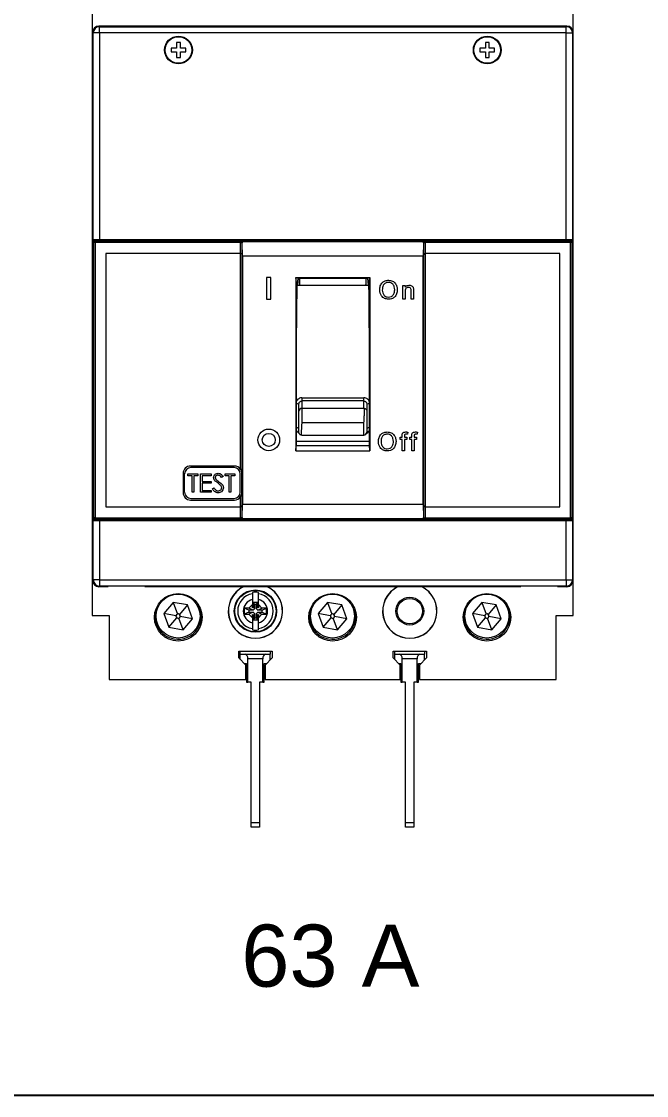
# Model space of a CAD drawing. Header units: millimetres. Extents: x 1004 to 59588, y 686 to 38112.
# Drawn here: x 44176.7 to 44277.9, y 37083.1 to 37257 of the extents above; entities that cross this region are included whole.
import ezdxf

# ---------------------------------------------------------------- set-up
doc = ezdxf.new("R2010")
doc.units = ezdxf.units.MM
doc.layers.add('Canaleta', color=3, linetype='Continuous')
doc.styles.get("Standard").update_dxf_attribs({"font": 'arial.ttf'})

msp = doc.modelspace()

# ---------------------------------------------------------------- linework, layer by layer
at = {"color": 7, "linetype": 'Continuous', "lineweight": 15}
for p, q in [((44188.14, 37262.24), (44188.14, 37215.45)), ((44266.03, 37215.45), (44266.03, 37262.24)), ((44189.21, 37256.26), (44189.31, 37256.16)), ((44265.03, 37256.26), (44189.21, 37256.26)), ((44189.31, 37255.16), (44189.31, 37256.16)), ((44189.31, 37256.16), (44264.93, 37256.16)), ((44264.93, 37256.16), (44265.03, 37256.26)), ((44264.93, 37255.16), (44264.93, 37256.16)), ((44188.21, 37166.51), (44188.21, 37255.26)), ((44188.31, 37255.16), (44188.21, 37255.26)), ((44188.31, 37221.75), (44188.31, 37255.16)), ((44189.31, 37255.16), (44188.31, 37255.16)), ((44189.31, 37255.16), (44189.31, 37221.72)), ((44264.93, 37255.16), (44189.31, 37255.16)), ((44264.93, 37221.72), (44264.93, 37255.16)), ((44264.93, 37255.16), (44265.93, 37255.16)), ((44266.03, 37255.26), (44265.93, 37255.16)), ((44265.93, 37255.16), (44265.93, 37221.75)), ((44266.03, 37166.51), (44266.03, 37255.26)), ((44201.82, 37252.69), (44200.92, 37252.69)), ((44200.92, 37252.69), (44200.92, 37252.09)), ((44202.42, 37253.59), (44201.82, 37253.59)), ((44201.82, 37253.59), (44201.82, 37252.69)), ((44202.42, 37252.69), (44202.42, 37253.59)), ((44203.32, 37252.69), (44202.42, 37252.69)), ((44203.32, 37252.09), (44203.32, 37252.69)), ((44251.82, 37252.69), (44250.92, 37252.69)), ((44250.92, 37252.69), (44250.92, 37252.09)), ((44252.42, 37253.59), (44251.82, 37253.59)), ((44251.82, 37253.59), (44251.82, 37252.69)), ((44252.42, 37252.69), (44252.42, 37253.59)), ((44253.32, 37252.69), (44252.42, 37252.69)), ((44253.32, 37252.09), (44253.32, 37252.69)), ((44200.92, 37252.09), (44201.82, 37252.09)), ((44201.82, 37252.09), (44201.82, 37251.19)), ((44201.82, 37251.19), (44202.42, 37251.19)), ((44202.42, 37251.19), (44202.42, 37252.09)), ((44202.42, 37252.09), (44203.32, 37252.09)), ((44250.92, 37252.09), (44251.82, 37252.09)), ((44251.82, 37252.09), (44251.82, 37251.19)), ((44251.82, 37251.19), (44252.42, 37251.19)), ((44252.42, 37251.19), (44252.42, 37252.09)), ((44252.42, 37252.09), (44253.32, 37252.09)), ((44188.42, 37221.23), (44188.33, 37221.32)), ((44188.42, 37176.64), (44188.42, 37221.23)), ((44188.62, 37221.23), (44188.42, 37221.23)), ((44188.53, 37221.52), (44188.62, 37221.43)), ((44188.62, 37221.43), (44212.57, 37221.43)), ((44188.62, 37221.23), (44188.62, 37221.43)), ((44188.62, 37221.23), (44188.62, 37176.64)), ((44212.18, 37221.23), (44188.62, 37221.23)), ((44189.31, 37221.72), (44189.31, 37221.52)), ((44189.31, 37221.72), (44264.93, 37221.72)), ((44264.93, 37221.52), (44189.31, 37221.52)), ((44212.18, 37221.23), (44212.38, 37221.23)), ((44212.18, 37221.22), (44212.38, 37221.22)), ((44212.18, 37219.44), (44212.18, 37221.22)), ((44212.38, 37221.22), (44212.38, 37219.45)), ((44212.44, 37221.17), (44212.38, 37221.22)), ((44212.47, 37219.04), (44212.44, 37221.17)), ((44212.57, 37221.43), (44212.63, 37221.37)), ((44212.63, 37221.37), (44241.6, 37221.37)), ((44241.6, 37221.37), (44241.67, 37221.43)), ((44241.67, 37221.43), (44265.62, 37221.43)), ((44241.8, 37221.17), (44241.77, 37219.04)), ((44241.86, 37221.22), (44241.8, 37221.17)), ((44241.86, 37221.23), (44242.06, 37221.23)), ((44241.86, 37219.25), (44241.86, 37221.22)), ((44241.86, 37221.22), (44242.06, 37221.22)), ((44265.62, 37221.23), (44242.06, 37221.23)), ((44242.06, 37221.22), (44242.06, 37219.44)), ((44264.93, 37221.72), (44264.93, 37221.52)), ((44265.62, 37221.43), (44265.71, 37221.52)), ((44265.62, 37221.43), (44265.62, 37221.23)), ((44265.62, 37176.64), (44265.62, 37221.23)), ((44265.82, 37221.23), (44265.62, 37221.23)), ((44265.91, 37221.32), (44265.82, 37221.23)), ((44265.82, 37221.23), (44265.82, 37176.64)), ((44190.37, 37219.44), (44190.36, 37219.44)), ((44212.18, 37219.44), (44190.36, 37219.44)), ((44190.36, 37219.44), (44190.36, 37178.43)), ((44212.17, 37219.44), (44190.37, 37219.44)), ((44190.37, 37219.44), (44190.37, 37178.44)), ((44212.17, 37184.49), (44212.17, 37219.44)), ((44212.37, 37219.44), (44212.38, 37219.45)), ((44212.37, 37219.44), (44212.37, 37184.49)), ((44241.86, 37219.24), (44241.86, 37219.25)), ((44241.86, 37178.63), (44241.86, 37219.24)), ((44242.06, 37219.44), (44242.07, 37219.44)), ((44263.88, 37219.44), (44242.06, 37219.44)), ((44242.06, 37219.44), (44242.06, 37178.44)), ((44263.87, 37219.44), (44242.07, 37219.44)), ((44263.87, 37219.44), (44263.88, 37219.44)), ((44263.87, 37178.44), (44263.87, 37219.44)), ((44263.88, 37178.43), (44263.88, 37219.44)), ((44241.77, 37219.04), (44212.47, 37219.04)), ((44212.47, 37219.04), (44212.47, 37178.84)), ((44241.77, 37178.84), (44241.77, 37219.04)), ((44188.15, 37215.45), (44188.14, 37215.45)), ((44188.21, 37215.45), (44188.14, 37215.45)), ((44188.21, 37215.45), (44188.15, 37215.45)), ((44188.15, 37215.45), (44188.15, 37214.2)), ((44188.15, 37214.2), (44188.21, 37214.23)), ((44216.39, 37215.58), (44216.39, 37212.08)), ((44217.09, 37215.58), (44216.39, 37215.58)), ((44217.09, 37212.08), (44217.09, 37215.58)), ((44221.12, 37215.58), (44233.12, 37215.58)), ((44221.12, 37215.58), (44221.12, 37187.52)), ((44221.29, 37214.34), (44221.12, 37215.58)), ((44232.95, 37214.25), (44221.28, 37214.25)), ((44221.34, 37214.34), (44221.29, 37214.34)), ((44221.44, 37215.44), (44221.34, 37214.34)), ((44221.44, 37215.44), (44232.79, 37215.44)), ((44221.73, 37215.44), (44221.71, 37214.43)), ((44232.44, 37215.44), (44232.46, 37214.43)), ((44232.89, 37214.34), (44232.79, 37215.44)), ((44232.89, 37214.34), (44232.95, 37214.34)), ((44232.95, 37214.34), (44233.12, 37215.58)), ((44233.12, 37215.58), (44233.12, 37187.52)), ((44238.43, 37212.08), (44238.43, 37214.27)), ((44238.43, 37214.27), (44238.82, 37214.27)), ((44238.82, 37214.27), (44238.82, 37213.97)), ((44238.82, 37213.25), (44238.82, 37212.08)), ((44239.82, 37212.08), (44239.82, 37213.39)), ((44240.2, 37213.42), (44240.2, 37212.08)), ((44216.39, 37212.08), (44217.09, 37212.08)), ((44238.82, 37212.08), (44238.43, 37212.08)), ((44240.2, 37212.08), (44239.82, 37212.08)), ((44188.21, 37204.37), (44188.15, 37204.4)), ((44188.15, 37204.4), (44188.15, 37203.15)), ((44188.15, 37203.15), (44188.14, 37203.14)), ((44188.14, 37203.14), (44188.14, 37160.86)), ((44188.14, 37203.14), (44188.21, 37203.14)), ((44188.15, 37203.15), (44188.21, 37203.15)), ((44221.62, 37193.91), (44221.62, 37195.07)), ((44222.12, 37196.1), (44232.12, 37196.1)), ((44222.12, 37196.1), (44222.12, 37195.57)), ((44232.12, 37195.57), (44222.12, 37195.57)), ((44222.12, 37195.57), (44222.12, 37194.41)), ((44232.12, 37195.57), (44232.12, 37196.1)), ((44232.12, 37194.41), (44232.12, 37195.57)), ((44232.62, 37195.07), (44232.62, 37193.89)), ((44221.62, 37190.53), (44221.62, 37193.91)), ((44222.12, 37194.41), (44222.12, 37192.07)), ((44222.12, 37194.41), (44232.12, 37194.41)), ((44232.62, 37193.89), (44232.62, 37190.53)), ((44222.12, 37192.07), (44232.12, 37192.07)), ((44222.08, 37190.04), (44221.98, 37190.04)), ((44222.08, 37190.03), (44232.12, 37190.03)), ((44238.01, 37189.71), (44238.32, 37189.71)), ((44238.01, 37189.36), (44238.01, 37189.71)), ((44238.32, 37189.71), (44238.32, 37189.93)), ((44238.7, 37189.9), (44238.7, 37189.71)), ((44238.7, 37189.71), (44239.09, 37189.71)), ((44239.09, 37189.71), (44239.09, 37189.36)), ((44239.27, 37190.52), (44239.22, 37190.19)), ((44239.58, 37189.36), (44239.58, 37189.71)), ((44239.58, 37189.71), (44239.89, 37189.71)), ((44239.89, 37189.71), (44239.89, 37189.93)), ((44240.27, 37189.9), (44240.27, 37189.71)), ((44240.27, 37189.71), (44240.65, 37189.71)), ((44240.65, 37189.71), (44240.65, 37189.36)), ((44240.84, 37190.52), (44240.79, 37190.19)), ((44266.03, 37160.86), (44266.03, 37191.14)), ((44221.12, 37187.52), (44221.2, 37188.34)), ((44221.19, 37189.05), (44233.04, 37189.05)), ((44221.2, 37188.34), (44233.04, 37188.34)), ((44233.12, 37187.52), (44233.04, 37188.34)), ((44238.32, 37189.36), (44238.01, 37189.36)), ((44238.32, 37187.52), (44238.32, 37189.36)), ((44239.09, 37189.36), (44238.7, 37189.36)), ((44238.7, 37189.36), (44238.7, 37187.52)), ((44239.89, 37189.36), (44239.58, 37189.36)), ((44239.89, 37187.52), (44239.89, 37189.36)), ((44240.27, 37189.36), (44240.27, 37187.52)), ((44240.65, 37189.36), (44240.27, 37189.36)), ((44221.12, 37187.52), (44233.12, 37187.52)), ((44238.7, 37187.52), (44238.32, 37187.52)), ((44240.27, 37187.52), (44239.89, 37187.52)), ((44211.17, 37185.04), (44204.07, 37185.04)), ((44211.12, 37184.79), (44204.12, 37184.79)), ((44212.37, 37184.49), (44212.17, 37184.49)), ((44212.37, 37184.49), (44212.37, 37178.63)), ((44202.87, 37183.84), (44202.87, 37180.74)), ((44203.12, 37180.79), (44203.12, 37183.79)), ((44203.66, 37183.79), (44205.23, 37183.79)), ((44203.66, 37183.48), (44203.66, 37183.79)), ((44204.31, 37183.48), (44203.66, 37183.48)), ((44204.31, 37180.79), (44204.31, 37183.48)), ((44204.58, 37183.48), (44204.58, 37180.79)), ((44205.23, 37183.48), (44204.58, 37183.48)), ((44205.23, 37183.79), (44205.23, 37183.48)), ((44205.7, 37183.79), (44207.39, 37183.79)), ((44205.7, 37180.79), (44205.7, 37183.79)), ((44205.96, 37183.48), (44205.96, 37182.56)), ((44207.39, 37183.48), (44205.96, 37183.48)), ((44207.39, 37183.79), (44207.39, 37183.48)), ((44209.35, 37183.36), (44209.11, 37183.17)), ((44209.66, 37183.79), (44211.23, 37183.79)), ((44209.66, 37183.48), (44209.66, 37183.79)), ((44210.31, 37183.48), (44209.66, 37183.48)), ((44210.31, 37180.79), (44210.31, 37183.48)), ((44210.58, 37183.48), (44210.58, 37180.79)), ((44211.23, 37183.48), (44210.58, 37183.48)), ((44211.23, 37183.79), (44211.23, 37183.48)), ((44212.12, 37180.79), (44212.12, 37183.79)), ((44212.37, 37180.74), (44212.37, 37183.84)), ((44205.96, 37182.56), (44207.39, 37182.56)), ((44205.96, 37182.25), (44205.96, 37181.09)), ((44207.39, 37182.25), (44205.96, 37182.25)), ((44205.96, 37181.09), (44207.39, 37181.09)), ((44207.39, 37182.56), (44207.39, 37182.25)), ((44207.39, 37181.09), (44207.39, 37180.79)), ((44207.62, 37181.37), (44207.87, 37181.52)), ((44204.07, 37179.54), (44211.17, 37179.54)), ((44204.12, 37179.79), (44211.12, 37179.79)), ((44204.58, 37180.79), (44204.31, 37180.79)), ((44207.39, 37180.79), (44205.7, 37180.79)), ((44210.58, 37180.79), (44210.31, 37180.79)), ((44212.17, 37178.44), (44212.17, 37180.08)), ((44190.37, 37178.44), (44190.36, 37178.43)), ((44190.36, 37178.43), (44212.18, 37178.43)), ((44190.37, 37178.44), (44212.17, 37178.44)), ((44212.18, 37178.43), (44212.17, 37178.44)), ((44212.18, 37176.65), (44212.18, 37178.43)), ((44212.37, 37178.63), (44212.38, 37178.62)), ((44212.38, 37178.62), (44212.38, 37176.65)), ((44212.44, 37176.7), (44212.47, 37178.84)), ((44212.47, 37178.84), (44241.77, 37178.84)), ((44241.77, 37178.84), (44241.8, 37176.7)), ((44241.86, 37178.62), (44241.86, 37178.63)), ((44241.86, 37176.65), (44241.86, 37178.62)), ((44242.07, 37178.44), (44242.06, 37178.43)), ((44242.06, 37178.43), (44242.06, 37176.65)), ((44242.06, 37178.43), (44263.88, 37178.43)), ((44242.07, 37178.44), (44263.87, 37178.44)), ((44263.87, 37178.44), (44263.88, 37178.43)), ((44188.31, 37166.61), (44188.31, 37176.13)), ((44188.33, 37176.55), (44188.42, 37176.64)), ((44188.62, 37176.64), (44188.42, 37176.64)), ((44188.62, 37176.44), (44188.53, 37176.35)), ((44188.62, 37176.64), (44212.18, 37176.64)), ((44188.62, 37176.44), (44188.62, 37176.64)), ((44212.57, 37176.44), (44188.62, 37176.44)), ((44189.31, 37176.36), (44264.93, 37176.36)), ((44189.31, 37176.36), (44189.31, 37176.16)), ((44264.93, 37176.16), (44189.31, 37176.16)), ((44189.31, 37176.16), (44189.31, 37166.61)), ((44212.38, 37176.65), (44212.18, 37176.65)), ((44212.38, 37176.64), (44212.18, 37176.64)), ((44212.38, 37176.65), (44212.44, 37176.7)), ((44212.63, 37176.5), (44212.57, 37176.44)), ((44241.6, 37176.5), (44212.63, 37176.5)), ((44241.67, 37176.44), (44241.6, 37176.5)), ((44265.62, 37176.44), (44241.67, 37176.44)), ((44241.8, 37176.7), (44241.86, 37176.65)), ((44241.86, 37176.65), (44242.06, 37176.65)), ((44241.86, 37176.64), (44242.06, 37176.64)), ((44242.06, 37176.64), (44265.62, 37176.64)), ((44264.93, 37176.36), (44264.93, 37176.16)), ((44264.93, 37166.61), (44264.93, 37176.16)), ((44265.62, 37176.64), (44265.62, 37176.44)), ((44265.82, 37176.64), (44265.62, 37176.64)), ((44265.71, 37176.35), (44265.62, 37176.44)), ((44265.82, 37176.64), (44265.91, 37176.55)), ((44265.93, 37176.13), (44265.93, 37166.61)), ((44188.21, 37166.51), (44188.31, 37166.61)), ((44189.31, 37166.61), (44188.31, 37166.61)), ((44189.31, 37165.61), (44189.21, 37165.51)), ((44190.75, 37165.51), (44189.21, 37165.51)), ((44189.31, 37166.61), (44189.31, 37165.61)), ((44189.31, 37166.61), (44264.93, 37166.61)), ((44264.93, 37165.61), (44189.31, 37165.61)), ((44257.55, 37165.51), (44196.69, 37165.51)), ((44265.03, 37165.51), (44263.49, 37165.51)), ((44264.93, 37166.61), (44264.93, 37165.61)), ((44264.93, 37166.61), (44265.93, 37166.61)), ((44265.03, 37165.51), (44264.93, 37165.61)), ((44265.93, 37166.61), (44266.03, 37166.51)), ((44201.25, 37162.97), (44199.73, 37161.16)), ((44203.58, 37162.56), (44201.25, 37162.97)), ((44201.25, 37162.97), (44201.94, 37161.08)), ((44203.58, 37162.56), (44202.28, 37161.02)), ((44204.39, 37160.33), (44203.58, 37162.56)), ((44213.51, 37161.69), (44212.78, 37162.05)), ((44212.78, 37162.05), (44212.78, 37161.05)), ((44213.53, 37162.05), (44212.78, 37162.05)), ((44214.08, 37162.6), (44213.53, 37162.05)), ((44214.21, 37161.69), (44213.53, 37162.05)), ((44214.08, 37163.45), (44214.08, 37162.6)), ((44214.08, 37162.09), (44214.08, 37162.6)), ((44214.08, 37162.09), (44214.26, 37162.26)), ((44214.21, 37161.69), (44214.44, 37161.93)), ((44214.26, 37162.98), (44214.91, 37162.98)), ((44214.26, 37162.26), (44214.26, 37162.98)), ((44214.44, 37162.62), (44214.26, 37162.98)), ((44214.44, 37161.93), (44214.26, 37162.26)), ((44214.44, 37162.62), (44214.44, 37161.93)), ((44214.73, 37162.62), (44214.44, 37162.62)), ((44214.73, 37162.62), (44214.91, 37162.98)), ((44214.73, 37161.93), (44214.73, 37162.62)), ((44214.73, 37161.93), (44214.91, 37162.26)), ((44214.73, 37161.93), (44214.96, 37161.69)), ((44214.91, 37162.98), (44214.91, 37162.26)), ((44214.91, 37162.26), (44215.08, 37162.09)), ((44214.96, 37161.69), (44215.64, 37162.05)), ((44215.08, 37162.6), (44215.08, 37163.45)), ((44215.64, 37162.05), (44215.08, 37162.6)), ((44215.08, 37162.6), (44215.08, 37162.09)), ((44216.38, 37162.05), (44215.64, 37162.05)), ((44215.66, 37161.69), (44216.38, 37162.05)), ((44216.38, 37161.05), (44216.38, 37162.05)), ((44226.25, 37162.97), (44224.73, 37161.16)), ((44228.58, 37162.56), (44226.25, 37162.97)), ((44226.25, 37162.97), (44226.94, 37161.08)), ((44228.58, 37162.56), (44227.28, 37161.02)), ((44229.39, 37160.33), (44228.58, 37162.56)), ((44251.25, 37162.97), (44249.73, 37161.16)), ((44253.58, 37162.56), (44251.25, 37162.97)), ((44251.25, 37162.97), (44251.94, 37161.08)), ((44253.58, 37162.56), (44252.28, 37161.02)), ((44254.39, 37160.33), (44253.58, 37162.56)), ((44188.14, 37160.86), (44190.89, 37160.86)), ((44190.89, 37160.86), (44190.89, 37150.46)), ((44199.73, 37161.16), (44200.53, 37158.94)), ((44201.71, 37160.81), (44199.73, 37161.16)), ((44200.53, 37158.94), (44201.83, 37160.48)), ((44202.86, 37158.52), (44202.18, 37160.42)), ((44204.39, 37160.33), (44202.4, 37160.69)), ((44202.86, 37158.52), (44204.39, 37160.33)), ((44213.51, 37161.4), (44212.78, 37161.05)), ((44212.78, 37161.05), (44213.53, 37161.05)), ((44213.51, 37161.69), (44213.51, 37161.4)), ((44214.21, 37161.69), (44213.51, 37161.69)), ((44213.51, 37161.4), (44214.21, 37161.4)), ((44214.21, 37161.4), (44213.53, 37161.05)), ((44213.53, 37161.05), (44214.08, 37160.49)), ((44214.26, 37160.83), (44214.08, 37161.01)), ((44214.08, 37160.49), (44214.08, 37161.01)), ((44214.08, 37160.49), (44214.08, 37159.65)), ((44214.44, 37161.17), (44214.21, 37161.4)), ((44214.44, 37161.17), (44214.26, 37160.83)), ((44214.26, 37160.11), (44214.26, 37160.83)), ((44214.44, 37160.48), (44214.26, 37160.11)), ((44214.91, 37160.11), (44214.26, 37160.11)), ((44214.44, 37161.17), (44214.44, 37160.48)), ((44214.44, 37160.48), (44214.73, 37160.48)), ((44214.96, 37161.4), (44214.73, 37161.17)), ((44214.73, 37161.17), (44214.91, 37160.83)), ((44214.73, 37160.48), (44214.73, 37161.17)), ((44214.73, 37160.48), (44214.91, 37160.11)), ((44215.08, 37161.01), (44214.91, 37160.83)), ((44214.91, 37160.83), (44214.91, 37160.11)), ((44215.66, 37161.69), (44214.96, 37161.69)), ((44214.96, 37161.4), (44215.64, 37161.05)), ((44214.96, 37161.4), (44215.66, 37161.4)), ((44215.08, 37160.49), (44215.64, 37161.05)), ((44215.08, 37161.01), (44215.08, 37160.49)), ((44215.08, 37159.65), (44215.08, 37160.49)), ((44215.64, 37161.05), (44216.38, 37161.05)), ((44215.66, 37161.4), (44215.66, 37161.69)), ((44215.66, 37161.4), (44216.38, 37161.05)), ((44224.73, 37161.16), (44225.53, 37158.94)), ((44226.71, 37160.81), (44224.73, 37161.16)), ((44225.53, 37158.94), (44226.83, 37160.48)), ((44227.86, 37158.52), (44227.18, 37160.42)), ((44229.39, 37160.33), (44227.4, 37160.69)), ((44227.86, 37158.52), (44229.39, 37160.33)), ((44249.73, 37161.16), (44250.53, 37158.94)), ((44251.71, 37160.81), (44249.73, 37161.16)), ((44250.53, 37158.94), (44251.83, 37160.48)), ((44252.86, 37158.52), (44252.18, 37160.42)), ((44254.39, 37160.33), (44252.4, 37160.69)), ((44252.86, 37158.52), (44254.39, 37160.33)), ((44263.28, 37160.86), (44266.03, 37160.86)), ((44263.28, 37150.46), (44263.28, 37160.86)), ((44200.53, 37158.94), (44202.86, 37158.52)), ((44225.53, 37158.94), (44227.86, 37158.52)), ((44250.53, 37158.94), (44252.86, 37158.52)), ((44211.88, 37155.06), (44217.29, 37155.06)), ((44211.88, 37153.98), (44211.88, 37155.06)), ((44212.13, 37154.56), (44212.13, 37155.06)), ((44216.98, 37155.06), (44216.98, 37154.56)), ((44217.29, 37155.06), (44217.29, 37153.98)), ((44236.88, 37155.06), (44242.29, 37155.06)), ((44236.88, 37153.98), (44236.88, 37155.06)), ((44237.13, 37154.56), (44237.13, 37155.06)), ((44241.98, 37155.06), (44241.98, 37154.56)), ((44242.29, 37155.06), (44242.29, 37153.98)), ((44213.03, 37152.83), (44211.88, 37153.98)), ((44212.13, 37153.72), (44212.13, 37154.56)), ((44212.13, 37154.56), (44212.93, 37154.56)), ((44212.93, 37154.56), (44216.19, 37154.56)), ((44213.36, 37150.06), (44213.36, 37153.81)), ((44215.76, 37153.81), (44213.36, 37153.81)), ((44215.76, 37150.06), (44215.76, 37153.81)), ((44217.29, 37153.98), (44216.14, 37152.83)), ((44216.19, 37154.56), (44216.98, 37154.56)), ((44216.98, 37153.67), (44216.98, 37154.56)), ((44238.03, 37152.83), (44236.88, 37153.98)), ((44237.13, 37153.72), (44237.13, 37154.56)), ((44237.13, 37154.56), (44237.93, 37154.56)), ((44237.93, 37154.56), (44241.19, 37154.56)), ((44238.36, 37150.06), (44238.36, 37153.81)), ((44240.76, 37153.81), (44238.36, 37153.81)), ((44240.76, 37150.06), (44240.76, 37153.81)), ((44242.29, 37153.98), (44241.14, 37152.83)), ((44241.19, 37154.56), (44241.98, 37154.56)), ((44241.98, 37153.67), (44241.98, 37154.56)), ((44212.8, 37153.06), (44213.13, 37153.06)), ((44213.03, 37150.46), (44213.03, 37152.83)), ((44213.13, 37153.06), (44213.13, 37150.06)), ((44215.98, 37153.06), (44216.37, 37153.06)), ((44215.98, 37150.06), (44215.98, 37153.06)), ((44216.14, 37152.83), (44216.14, 37150.46)), ((44237.8, 37153.06), (44238.13, 37153.06)), ((44238.03, 37150.46), (44238.03, 37152.83)), ((44238.13, 37153.06), (44238.13, 37150.06)), ((44240.98, 37153.06), (44241.37, 37153.06)), ((44240.98, 37150.06), (44240.98, 37153.06)), ((44241.14, 37152.83), (44241.14, 37150.46)), ((44190.89, 37150.46), (44213.03, 37150.46)), ((44213.13, 37150.06), (44213.36, 37150.06)), ((44213.88, 37150.06), (44213.36, 37150.06)), ((44213.88, 37127.31), (44213.88, 37150.06)), ((44215.76, 37150.06), (44215.23, 37150.06)), ((44215.23, 37150.06), (44215.23, 37127.31)), ((44215.76, 37150.06), (44215.98, 37150.06)), ((44216.14, 37150.46), (44238.03, 37150.46)), ((44238.13, 37150.06), (44238.36, 37150.06)), ((44238.88, 37150.06), (44238.36, 37150.06)), ((44238.88, 37127.31), (44238.88, 37150.06)), ((44240.76, 37150.06), (44240.23, 37150.06)), ((44240.23, 37150.06), (44240.23, 37127.31)), ((44240.76, 37150.06), (44240.98, 37150.06)), ((44241.14, 37150.46), (44263.28, 37150.46)), ((44213.88, 37127.31), (44215.23, 37127.31)), ((44213.88, 37126.56), (44213.88, 37127.31)), ((44215.23, 37127.31), (44215.23, 37126.56)), ((44238.88, 37127.31), (44240.23, 37127.31)), ((44238.88, 37126.56), (44238.88, 37127.31)), ((44240.23, 37127.31), (44240.23, 37126.56)), ((44215.23, 37126.56), (44213.88, 37126.56)), ((44240.23, 37126.56), (44238.88, 37126.56))]:
    msp.add_line(p, q, dxfattribs=at)
at = {"color": 8, "linetype": 'Continuous', "lineweight": 15}
msp.add_line((44232.12, 37190.03), (44232.12, 37192.07), dxfattribs=at)
at = {"color": 7, "linetype": 'Continuous', "lineweight": 15}
for centre, radius in [((44202.12, 37252.39), 2.25), ((44202.12, 37252.39), 2.15), ((44252.12, 37252.39), 2.25), ((44252.12, 37252.39), 2.15), ((44216.74, 37189.27), 1.75), ((44216.74, 37189.27), 1.05), ((44202.08, 37160.55), 3.85), ((44202.06, 37160.75), 3.55), ((44214.58, 37161.55), 3.43), ((44214.58, 37161.55), 3.34), ((44227.08, 37160.55), 3.85), ((44227.06, 37160.75), 3.55), ((44239.58, 37161.55), 2.25), ((44239.58, 37161.55), 2.06), ((44252.08, 37160.55), 3.85), ((44252.06, 37160.75), 3.55)]:
    msp.add_circle(centre, radius, dxfattribs=at)
for centre, radius, start, end in [((44189.31, 37255.16), 1, 90.046, 179.954), ((44264.93, 37255.16), 1, 0.046, 89.954), ((44188.53, 37221.32), 0.2, 90.046, 179.954), ((44188.62, 37221.23), 0.2, 90.046, 179.954), ((44265.62, 37221.23), 0.2, 0.046, 89.954), ((44265.71, 37221.32), 0.2, 0.046, 89.954), ((44222.12, 37193.91), 0.499, 89.9317, 179.9315), ((44232.12, 37190.53), 0.5, 270, 0), ((44204.07, 37183.84), 1.2, 90, 180), ((44204.12, 37183.79), 1, 90, 180), ((44211.12, 37183.79), 1, 0, 90), ((44211.17, 37183.84), 1.2, 33.1082, 90), ((44204.07, 37180.74), 1.2, 180, 270), ((44204.12, 37180.79), 1, 180, 270), ((44211.12, 37180.79), 1, 270, 0), ((44211.17, 37180.74), 1.2, 270, 326.8918), ((44188.53, 37176.55), 0.2, 180.046, 269.954), ((44188.62, 37176.64), 0.2, 180.046, 269.954), ((44265.62, 37176.64), 0.2, 270.046, 359.954), ((44265.71, 37176.55), 0.2, 270.046, 359.954), ((44189.31, 37166.61), 1, 180.046, 269.954), ((44214.58, 37161.55), 4.4, 115.6694, 270), ((44214.58, 37161.55), 4.38, 115.1614, 270), ((44214.58, 37161.55), 4.4, 270, 64.3306), ((44214.58, 37161.55), 4.38, 270, 64.8386), ((44239.58, 37161.55), 4.4, 115.6694, 64.3306), ((44239.58, 37161.55), 4.38, 115.1614, 64.8386), ((44264.93, 37166.61), 1, 270.046, 359.954), ((44214.58, 37161.55), 2.87, 100.0319, 259.9681), ((44214.58, 37161.55), 3.07, 80.6186, 99.3814), ((44214.58, 37161.55), 2.87, 280.0319, 79.9681), ((44202.06, 37160.75), 3.75, 160.3424, 259.8886), ((44202.06, 37160.75), 3.75, 259.8886, 34.5857), ((44214.58, 37161.55), 1.96, 104.7488, 255.2512), ((44214.58, 37161.55), 1.96, 284.7488, 75.2512), ((44227.06, 37160.75), 3.75, 160.3424, 259.8886), ((44227.06, 37160.75), 3.75, 259.8886, 34.5857), ((44252.06, 37160.75), 3.75, 160.3424, 259.8886), ((44252.06, 37160.75), 3.75, 259.8886, 34.5857), ((44202.06, 37160.75), 0.35, 109.8886, 169.8886), ((44202.06, 37160.75), 0.35, 169.8886, 229.8886), ((44202.06, 37160.75), 0.35, 229.8886, 289.8886), ((44202.06, 37160.75), 0.35, 49.8886, 109.8886), ((44202.06, 37160.75), 0.35, 289.8886, 349.8886), ((44202.06, 37160.75), 0.35, 349.8886, 49.8886), ((44227.06, 37160.75), 0.35, 109.8886, 169.8886), ((44227.06, 37160.75), 0.35, 169.8886, 229.8886), ((44227.06, 37160.75), 0.35, 229.8886, 289.8886), ((44227.06, 37160.75), 0.35, 49.8886, 109.8886), ((44227.06, 37160.75), 0.35, 289.8886, 349.8886), ((44227.06, 37160.75), 0.35, 349.8886, 49.8886), ((44252.06, 37160.75), 0.35, 109.8886, 169.8886), ((44252.06, 37160.75), 0.35, 169.8886, 229.8886), ((44252.06, 37160.75), 0.35, 229.8886, 289.8886), ((44252.06, 37160.75), 0.35, 49.8886, 109.8886), ((44252.06, 37160.75), 0.35, 289.8886, 349.8886), ((44252.06, 37160.75), 0.35, 349.8886, 49.8886), ((44214.58, 37161.55), 3.07, 260.6186, 279.3814)]:
    msp.add_arc(centre, radius, start, end, dxfattribs=at)
at = {"color": 8, "linetype": 'Continuous', "lineweight": 15}
for centre, radius, start, end in [((44221.26, 37193.7), 1.42, 75.515, 93.8255), ((44232.97, 37193.7), 1.42, 86.1745, 104.485), ((44221.26, 37190.59), 0.643, 56.5579, 97.3683), ((44232.97, 37190.59), 0.643, 82.6317, 123.4421)]:
    msp.add_arc(centre, radius, start, end, dxfattribs=at)
at = {"color": 7, "linetype": 'Continuous', "lineweight": 15}
for centre, major_axis, ratio, start_param, end_param in [((44189.21, 37255.26), (0.708, -0.708), 0.999315, 2.356537, 3.926648), ((44265.03, 37255.26), (-0.708, -0.708), 0.999315, 2.356537, 3.926648), ((44189.31, 37221.75), (1, 0), 0.031423, 3.167773, 4.712389), ((44189.31, 37221.55), (1.2, 0), 0.026186, 4.008535, 4.712389), ((44212.57, 37221.23), (0.39, 0.007), 0.512958, 1.561443, 3.106059), ((44212.58, 37221.22), (0.283, -0.283), 0.999315, 3.901153, 3.926648), ((44212.57, 37221.23), (0.076, 0.188), 0.928188, 0.409293, 1.95391), ((44212.58, 37221.22), (0.142, -0.142), 0.997948, 3.901153, 3.926648), ((44212.64, 37221.17), (-0.081, 0.187), 0.979523, 5.882604, 7.452716), ((44241.6, 37221.17), (0.081, 0.187), 0.979523, 5.113655, 6.683766), ((44241.67, 37221.23), (-0.076, 0.188), 0.928188, 4.329276, 5.873892), ((44241.67, 37221.23), (0.39, -0.007), 0.512958, 0.035533, 1.58015), ((44241.66, 37221.22), (0.142, 0.142), 0.997948, 5.49813, 5.523624), ((44241.66, 37221.22), (0.283, 0.283), 0.999315, 5.49813, 5.523624), ((44264.93, 37221.75), (1, 0), 0.031423, 4.712389, 6.257005), ((44264.93, 37221.55), (1.2, 0), 0.026186, 4.712389, 5.416243), ((44212.17, 37219.44), (0.2, 0), 0.026186, 4.712389, 6.257005), ((44212.18, 37219.45), (0.2, 0), 0.026186, 4.712389, 6.257005), ((44242.06, 37219.24), (0.186, 0.077), 0.963653, 1.191016, 2.735632), ((44242.06, 37219.25), (0.186, 0.077), 0.963653, 1.191016, 2.735632), ((44242.07, 37219.24), (0.142, -0.142), 0.999315, 2.356537, 2.382032), ((44242.06, 37219.24), (0.142, -0.142), 0.999315, 2.356537, 2.382032), ((44222.08, 37197.24), (0, 34.8), 0.026186, 1.057124, 1.829417), ((44232.16, 37197.24), (0, 34.8), 0.026186, 4.453769, 5.226062), ((44212.17, 37178.63), (0.186, 0.077), 0.963653, 4.332609, 5.877225), ((44212.17, 37178.64), (-0.142, 0.142), 0.999315, 2.356537, 2.382032), ((44212.18, 37178.62), (0.186, 0.077), 0.963653, 4.332609, 5.877225), ((44212.18, 37178.63), (-0.142, 0.142), 0.999315, 2.356537, 2.382032), ((44242.06, 37178.63), (0.186, -0.077), 0.963653, 3.547553, 5.092169), ((44242.06, 37178.62), (0.186, -0.077), 0.963653, 3.547553, 5.092169), ((44242.07, 37178.64), (0.142, 0.142), 0.999315, 3.901153, 3.926648), ((44242.06, 37178.63), (0.142, 0.142), 0.999315, 3.901153, 3.926648), ((44189.31, 37176.13), (1, 0), 0.031423, 1.570796, 3.115413), ((44189.31, 37176.33), (1.2, 0), 0.026186, 1.570796, 2.274651), ((44212.58, 37176.65), (-0.283, -0.283), 0.999315, 5.49813, 5.523624), ((44212.57, 37176.64), (0.39, -0.007), 0.512958, 3.177126, 4.721742), ((44212.58, 37176.65), (0.142, 0.142), 0.997948, 2.356537, 2.382032), ((44212.57, 37176.64), (-0.076, 0.188), 0.928188, 1.187683, 2.732299), ((44212.64, 37176.7), (0.081, 0.187), 0.979523, 1.972062, 3.542174), ((44241.6, 37176.7), (-0.081, 0.187), 0.979523, 2.741012, 4.311123), ((44241.67, 37176.64), (0.076, 0.188), 0.928188, 3.550886, 5.095502), ((44241.67, 37176.64), (0.39, 0.007), 0.512958, 4.703036, 6.247652), ((44241.66, 37176.65), (0.142, -0.142), 0.997948, 0.759561, 0.785056), ((44241.66, 37176.65), (-0.283, 0.283), 0.999315, 3.901153, 3.926648), ((44264.93, 37176.33), (1.2, 0), 0.026186, 0.866942, 1.570796), ((44264.93, 37176.13), (1, 0), 0.031423, 0.02618, 1.570796), ((44189.21, 37166.51), (-0.708, -0.708), 0.999315, 5.49813, 7.068241), ((44265.03, 37166.51), (0.708, -0.708), 0.999315, 5.49813, 7.068241), ((44212.93, 37153.81), (0, 0.75), 0.57735, 4.712389, 6.283185), ((44216.19, 37153.81), (0, 0.75), 0.57735, 0, 1.570796), ((44237.93, 37153.81), (0, 0.75), 0.57735, 4.712389, 6.283185), ((44241.19, 37153.81), (0, 0.75), 0.57735, 0, 1.570796)]:
    msp.add_ellipse(centre, major_axis=major_axis, ratio=ratio, start_param=start_param, end_param=end_param, dxfattribs=at)
at = {"color": 8, "linetype": 'Continuous', "lineweight": 15}
for centre, start_param, end_param in [((44221.44, 37197.85), 5.209218, 5.242472), ((44232.73, 37197.85), 1.040713, 1.073968)]:
    msp.add_ellipse(centre, major_axis=(0, 34.8), ratio=0.008727, start_param=start_param, end_param=end_param, dxfattribs=at)
at = {"color": 7, "linetype": 'Continuous', "lineweight": 15}
for points, knots in [([(44188.33, 37221.32), (44188.33, 37221.34), (44188.32, 37221.38), (44188.31, 37221.59), (44188.31, 37221.73), (44188.31, 37221.75), (44188.31, 37221.75)], [0, 0, 0, 0, 0.283359, 0.902447, 0.994297, 1, 1, 1, 1]), ([(44188.53, 37221.52), (44188.5, 37221.53), (44188.4, 37221.56), (44188.32, 37221.66), (44188.31, 37221.73), (44188.31, 37221.74), (44188.31, 37221.75), (44188.31, 37221.75)], [0, 0, 0, 0, 0.247026, 0.891275, 0.975844, 0.99322, 1, 1, 1, 1]), ([(44265.93, 37221.75), (44265.93, 37221.75), (44265.93, 37221.74), (44265.93, 37221.73), (44265.91, 37221.66), (44265.83, 37221.56), (44265.73, 37221.53), (44265.71, 37221.52)], [0, 0, 0, 0, 0.00678, 0.024156, 0.108725, 0.752974, 1, 1, 1, 1]), ([(44265.93, 37221.75), (44265.93, 37221.75), (44265.93, 37221.73), (44265.92, 37221.59), (44265.92, 37221.38), (44265.91, 37221.34), (44265.91, 37221.32)], [0, 0, 0, 0, 0.005703, 0.097553, 0.716641, 1, 1, 1, 1]), ([(44221.71, 37214.43), (44221.7, 37214.41), (44221.69, 37214.37), (44221.6, 37214.31), (44221.47, 37214.27), (44221.33, 37214.25), (44221.24, 37214.25), (44221.21, 37214.25)], [0, 0, 0, 0, 0.2175204, 0.4350599, 0.6520215, 0.8676665, 1, 1, 1, 1]), ([(44232.96, 37214.25), (44232.91, 37214.25), (44232.8, 37214.25), (44232.65, 37214.29), (44232.53, 37214.33), (44232.47, 37214.39), (44232.47, 37214.42), (44232.46, 37214.43)], [0, 0, 0, 0, 0.2140441, 0.4280635, 0.6427745, 0.8588407, 1, 1, 1, 1]), ([(44234.71, 37213.54), (44234.72, 37213.76), (44234.75, 37214.21), (44235.1, 37214.76), (44235.6, 37215.07), (44235.96, 37215.1), (44236.13, 37215.12)], [0, 0, 0, 0, 0.28058, 0.559608, 0.779578, 1, 1, 1, 1]), ([(44236.14, 37214.77), (44235.97, 37214.75), (44235.63, 37214.7), (44235.27, 37214.35), (44235.15, 37213.93), (44235.14, 37213.67), (44235.13, 37213.53)], [0, 0, 0, 0, 0.279203, 0.557791, 0.778553, 1, 1, 1, 1]), ([(44236.13, 37215.12), (44236.35, 37215.09), (44236.8, 37215.04), (44237.28, 37214.62), (44237.52, 37214.09), (44237.54, 37213.75), (44237.56, 37213.57)], [0, 0, 0, 0, 0.2795739, 0.5585725, 0.7790868, 1, 1, 1, 1]), ([(44237.13, 37213.58), (44237.12, 37213.74), (44237.1, 37214.07), (44236.88, 37214.48), (44236.52, 37214.73), (44236.26, 37214.76), (44236.14, 37214.77)], [0, 0, 0, 0, 0.280796, 0.560074, 0.779977, 1, 1, 1, 1]), ([(44238.82, 37213.97), (44238.86, 37214.02), (44238.95, 37214.14), (44239.18, 37214.28), (44239.37, 37214.3), (44239.48, 37214.31)], [0, 0, 0, 0, 0.2805539, 0.5608154, 1, 1, 1, 1]), ([(44239.38, 37213.96), (44239.31, 37213.96), (44239.18, 37213.95), (44239.01, 37213.86), (44238.83, 37213.63), (44238.82, 37213.41), (44238.82, 37213.25)], [0, 0, 0, 0, 0.187273, 0.374362, 0.56054, 1, 1, 1, 1]), ([(44239.82, 37213.39), (44239.82, 37213.47), (44239.81, 37213.62), (44239.74, 37213.83), (44239.56, 37213.95), (44239.44, 37213.96), (44239.38, 37213.96)], [0, 0, 0, 0, 0.2816881, 0.5597154, 0.779558, 1, 1, 1, 1]), ([(44239.48, 37214.31), (44239.57, 37214.3), (44239.75, 37214.29), (44239.98, 37214.17), (44240.13, 37213.98), (44240.16, 37213.85), (44240.18, 37213.78)], [0, 0, 0, 0, 0.2802251, 0.5600007, 0.7795861, 1, 1, 1, 1]), ([(44236.13, 37212.04), (44235.92, 37212.07), (44235.48, 37212.11), (44235, 37212.53), (44234.75, 37213.03), (44234.72, 37213.37), (44234.71, 37213.54)], [0, 0, 0, 0, 0.279604, 0.558766, 0.779297, 1, 1, 1, 1]), ([(44235.13, 37213.53), (44235.14, 37213.37), (44235.16, 37213.05), (44235.41, 37212.66), (44235.75, 37212.42), (44236, 37212.4), (44236.13, 37212.39)], [0, 0, 0, 0, 0.280642, 0.559885, 0.779855, 1, 1, 1, 1]), ([(44236.13, 37212.39), (44236.29, 37212.41), (44236.62, 37212.45), (44236.96, 37212.79), (44237.11, 37213.19), (44237.13, 37213.45), (44237.13, 37213.58)], [0, 0, 0, 0, 0.279092, 0.55817, 0.77881, 1, 1, 1, 1]), ([(44237.56, 37213.57), (44237.54, 37213.35), (44237.5, 37212.92), (44237.15, 37212.38), (44236.65, 37212.09), (44236.3, 37212.06), (44236.13, 37212.04)], [0, 0, 0, 0, 0.280358, 0.559512, 0.779626, 1, 1, 1, 1]), ([(44240.18, 37213.78), (44240.19, 37213.71), (44240.2, 37213.59), (44240.2, 37213.47), (44240.2, 37213.42)], [0, 0, 0, 0, 0.559791, 1, 1, 1, 1]), ([(44221.62, 37195.07), (44221.62, 37195.13), (44221.64, 37195.24), (44221.72, 37195.39), (44221.85, 37195.5), (44221.99, 37195.56), (44222.08, 37195.57), (44222.12, 37195.57)], [0, 0, 0, 0, 0.214638, 0.429243, 0.643872, 0.858556, 1, 1, 1, 1]), ([(44232.12, 37195.57), (44232.17, 37195.56), (44232.29, 37195.55), (44232.44, 37195.47), (44232.55, 37195.34), (44232.61, 37195.2), (44232.62, 37195.11), (44232.62, 37195.07)], [0, 0, 0, 0, 0.214672, 0.42935, 0.644039, 0.858707, 1, 1, 1, 1]), ([(44232.12, 37194.41), (44232.12, 37194.41), (44232.17, 37194.4), (44232.21, 37194.39), (44232.25, 37194.37)], [0, 0, 0, 0, 0.029478, 1, 1, 1, 1]), ([(44232.12, 37192.07), (44232.12, 37192.07), (44232.12, 37192.07), (44232.12, 37192.07), (44232.13, 37192.08), (44232.14, 37192.11), (44232.16, 37192.21), (44232.19, 37192.55), (44232.21, 37193.12), (44232.24, 37193.74), (44232.25, 37194.18), (44232.25, 37194.31), (44232.25, 37194.37)], [0, 0, 0, 0, 0.000545, 0.001241, 0.002559, 0.007364, 0.026417, 0.1024, 0.334747, 0.567044, 0.801161, 1, 1, 1, 1]), ([(44232.25, 37194.37), (44232.31, 37194.35), (44232.41, 37194.31), (44232.53, 37194.19), (44232.6, 37194.05), (44232.62, 37193.94), (44232.62, 37193.9), (44232.62, 37193.89)], [0, 0, 0, 0, 0.25975, 0.519485, 0.779597, 0.982065, 1, 1, 1, 1]), ([(44222.12, 37192.07), (44222.12, 37192.07), (44222.12, 37192.07), (44222.11, 37192.07), (44222.11, 37192.07), (44222.1, 37192.04), (44222.08, 37191.94), (44222.05, 37191.6), (44222.02, 37191.06), (44222, 37190.5), (44221.99, 37190.15), (44221.98, 37190.08), (44221.98, 37190.04)], [0, 0, 0, 0, 0.000559, 0.001272, 0.002621, 0.007545, 0.027064, 0.104905, 0.342938, 0.580919, 0.820764, 1, 1, 1, 1]), ([(44221.98, 37190.04), (44221.93, 37190.06), (44221.83, 37190.11), (44221.7, 37190.23), (44221.64, 37190.37), (44221.62, 37190.48), (44221.62, 37190.52), (44221.62, 37190.53)], [0, 0, 0, 0, 0.259606, 0.519197, 0.779164, 0.982073, 1, 1, 1, 1]), ([(44234.5, 37188.98), (44234.52, 37189.2), (44234.54, 37189.65), (44234.9, 37190.2), (44235.4, 37190.51), (44235.75, 37190.54), (44235.93, 37190.56)], [0, 0, 0, 0, 0.28058, 0.559608, 0.779578, 1, 1, 1, 1]), ([(44235.93, 37190.21), (44235.76, 37190.19), (44235.42, 37190.14), (44235.06, 37189.79), (44234.94, 37189.37), (44234.93, 37189.11), (44234.92, 37188.97)], [0, 0, 0, 0, 0.279203, 0.557791, 0.778553, 1, 1, 1, 1]), ([(44235.93, 37190.56), (44236.15, 37190.53), (44236.59, 37190.48), (44237.07, 37190.05), (44237.31, 37189.53), (44237.34, 37189.19), (44237.35, 37189.01)], [0, 0, 0, 0, 0.279574, 0.558573, 0.779087, 1, 1, 1, 1]), ([(44236.92, 37189.02), (44236.91, 37189.18), (44236.89, 37189.51), (44236.67, 37189.92), (44236.31, 37190.17), (44236.06, 37190.2), (44235.93, 37190.21)], [0, 0, 0, 0, 0.280796, 0.560074, 0.779977, 1, 1, 1, 1]), ([(44238.32, 37189.93), (44238.32, 37189.99), (44238.32, 37190.1), (44238.34, 37190.2), (44238.36, 37190.25)], [0, 0, 0, 0, 0.56037, 1, 1, 1, 1]), ([(44238.36, 37190.25), (44238.39, 37190.3), (44238.46, 37190.42), (44238.66, 37190.54), (44238.83, 37190.55), (44238.93, 37190.56)], [0, 0, 0, 0, 0.279458, 0.559661, 1, 1, 1, 1]), ([(44239.01, 37190.21), (44238.96, 37190.21), (44238.86, 37190.21), (44238.74, 37190.13), (44238.7, 37190.01), (44238.7, 37189.93), (44238.7, 37189.9)], [0, 0, 0, 0, 0.281512, 0.55767, 0.778449, 1, 1, 1, 1]), ([(44238.93, 37190.56), (44239, 37190.55), (44239.11, 37190.55), (44239.23, 37190.53), (44239.27, 37190.52)], [0, 0, 0, 0, 0.559945, 1, 1, 1, 1]), ([(44239.22, 37190.19), (44239.18, 37190.2), (44239.11, 37190.21), (44239.04, 37190.21), (44239.01, 37190.21)], [0, 0, 0, 0, 0.559924, 1, 1, 1, 1]), ([(44239.89, 37189.93), (44239.89, 37189.99), (44239.89, 37190.1), (44239.91, 37190.2), (44239.93, 37190.25)], [0, 0, 0, 0, 0.56037, 1, 1, 1, 1]), ([(44239.93, 37190.25), (44239.96, 37190.3), (44240.02, 37190.42), (44240.23, 37190.54), (44240.4, 37190.55), (44240.5, 37190.56)], [0, 0, 0, 0, 0.279458, 0.559661, 1, 1, 1, 1]), ([(44240.57, 37190.21), (44240.53, 37190.21), (44240.43, 37190.21), (44240.31, 37190.13), (44240.27, 37190.01), (44240.27, 37189.93), (44240.27, 37189.9)], [0, 0, 0, 0, 0.281512, 0.55767, 0.778449, 1, 1, 1, 1]), ([(44240.5, 37190.56), (44240.57, 37190.55), (44240.68, 37190.55), (44240.79, 37190.53), (44240.84, 37190.52)], [0, 0, 0, 0, 0.559945, 1, 1, 1, 1]), ([(44240.79, 37190.19), (44240.75, 37190.2), (44240.68, 37190.21), (44240.61, 37190.21), (44240.57, 37190.21)], [0, 0, 0, 0, 0.559924, 1, 1, 1, 1]), ([(44235.92, 37187.48), (44235.71, 37187.5), (44235.27, 37187.55), (44234.8, 37187.96), (44234.55, 37188.47), (44234.52, 37188.81), (44234.5, 37188.98)], [0, 0, 0, 0, 0.2796039, 0.5587658, 0.7792968, 1, 1, 1, 1]), ([(44234.92, 37188.97), (44234.93, 37188.81), (44234.95, 37188.49), (44235.2, 37188.1), (44235.54, 37187.86), (44235.8, 37187.84), (44235.92, 37187.82)], [0, 0, 0, 0, 0.280642, 0.559885, 0.779855, 1, 1, 1, 1]), ([(44235.92, 37187.82), (44236.09, 37187.85), (44236.42, 37187.89), (44236.76, 37188.23), (44236.91, 37188.63), (44236.92, 37188.89), (44236.92, 37189.02)], [0, 0, 0, 0, 0.279092, 0.55817, 0.77881, 1, 1, 1, 1]), ([(44237.35, 37189.01), (44237.33, 37188.79), (44237.29, 37188.35), (44236.94, 37187.82), (44236.44, 37187.53), (44236.1, 37187.5), (44235.92, 37187.48)], [0, 0, 0, 0, 0.280358, 0.5595124, 0.7796256, 1, 1, 1, 1]), ([(44212.37, 37183.84), (44212.37, 37183.88), (44212.36, 37184.07), (44212.3, 37184.28), (44212.2, 37184.45), (44212.17, 37184.49)], [0, 0, 0, 0, 0.191907, 0.786548, 1, 1, 1, 1]), ([(44207.81, 37183.16), (44207.82, 37183.27), (44207.85, 37183.48), (44208.05, 37183.71), (44208.3, 37183.84), (44208.47, 37183.86), (44208.55, 37183.86)], [0, 0, 0, 0, 0.279553, 0.558798, 0.779378, 1, 1, 1, 1]), ([(44207.98, 37182.71), (44207.93, 37182.78), (44207.83, 37182.92), (44207.82, 37183.09), (44207.81, 37183.16)], [0, 0, 0, 0, 0.55984, 1, 1, 1, 1]), ([(44208.47, 37182.3), (44208.37, 37182.37), (44208.2, 37182.49), (44208.05, 37182.64), (44207.98, 37182.71)], [0, 0, 0, 0, 0.560413, 1, 1, 1, 1]), ([(44208.52, 37183.56), (44208.46, 37183.55), (44208.34, 37183.54), (44208.19, 37183.45), (44208.09, 37183.32), (44208.09, 37183.22), (44208.08, 37183.18)], [0, 0, 0, 0, 0.280274, 0.559931, 0.77992, 1, 1, 1, 1]), ([(44208.08, 37183.18), (44208.08, 37183.13), (44208.09, 37183.05), (44208.16, 37182.91), (44208.23, 37182.84), (44208.28, 37182.79)], [0, 0, 0, 0, 0.279946, 0.559774, 1, 1, 1, 1]), ([(44208.28, 37182.79), (44208.35, 37182.73), (44208.48, 37182.63), (44208.62, 37182.53), (44208.68, 37182.49)], [0, 0, 0, 0, 0.559906, 1, 1, 1, 1]), ([(44209.11, 37183.17), (44209.02, 37183.28), (44208.9, 37183.43), (44208.68, 37183.54), (44208.57, 37183.55), (44208.52, 37183.56)], [0, 0, 0, 0, 0.559818, 0.779848, 1, 1, 1, 1]), ([(44208.55, 37183.86), (44208.64, 37183.85), (44208.83, 37183.84), (44209.12, 37183.66), (44209.26, 37183.47), (44209.35, 37183.36)], [0, 0, 0, 0, 0.27975, 0.559501, 1, 1, 1, 1]), ([(44208.53, 37180.71), (44208.42, 37180.72), (44208.2, 37180.74), (44207.86, 37180.97), (44207.71, 37181.21), (44207.62, 37181.37)], [0, 0, 0, 0, 0.27988, 0.559666, 1, 1, 1, 1]), ([(44207.87, 37181.52), (44207.96, 37181.38), (44208.09, 37181.19), (44208.34, 37181.04), (44208.47, 37181.02), (44208.53, 37181.02)], [0, 0, 0, 0, 0.559321, 0.779782, 1, 1, 1, 1]), ([(44209.01, 37181.82), (44208.92, 37181.92), (44208.75, 37182.1), (44208.56, 37182.24), (44208.47, 37182.3)], [0, 0, 0, 0, 0.559496, 1, 1, 1, 1]), ([(44208.53, 37181.02), (44208.61, 37181.03), (44208.77, 37181.04), (44208.97, 37181.16), (44209.09, 37181.34), (44209.11, 37181.46), (44209.12, 37181.53)], [0, 0, 0, 0, 0.280276, 0.560148, 0.780153, 1, 1, 1, 1]), ([(44209.39, 37181.52), (44209.37, 37181.4), (44209.34, 37181.15), (44209.1, 37180.89), (44208.82, 37180.73), (44208.63, 37180.72), (44208.53, 37180.71)], [0, 0, 0, 0, 0.279183, 0.559085, 0.779446, 1, 1, 1, 1]), ([(44208.68, 37182.49), (44208.87, 37182.35), (44209.13, 37182.16), (44209.35, 37181.8), (44209.38, 37181.61), (44209.39, 37181.52)], [0, 0, 0, 0, 0.560115, 0.780284, 1, 1, 1, 1]), ([(44209.12, 37181.53), (44209.11, 37181.59), (44209.1, 37181.69), (44209.04, 37181.78), (44209.01, 37181.82)], [0, 0, 0, 0, 0.55899, 1, 1, 1, 1]), ([(44212.17, 37180.08), (44212.21, 37180.15), (44212.31, 37180.32), (44212.36, 37180.54), (44212.37, 37180.69), (44212.37, 37180.74)], [0, 0, 0, 0, 0.354876, 0.802245, 1, 1, 1, 1]), ([(44188.31, 37176.13), (44188.31, 37176.13), (44188.31, 37176.15), (44188.31, 37176.29), (44188.32, 37176.49), (44188.33, 37176.54), (44188.33, 37176.55)], [0, 0, 0, 0, 0.005703, 0.097553, 0.716641, 1, 1, 1, 1]), ([(44188.53, 37176.35), (44188.5, 37176.34), (44188.4, 37176.31), (44188.32, 37176.21), (44188.31, 37176.14), (44188.31, 37176.13), (44188.31, 37176.13), (44188.31, 37176.13)], [0, 0, 0, 0, 0.247026, 0.891275, 0.975844, 0.99322, 1, 1, 1, 1]), ([(44265.93, 37176.13), (44265.93, 37176.13), (44265.93, 37176.13), (44265.93, 37176.14), (44265.91, 37176.21), (44265.83, 37176.31), (44265.73, 37176.34), (44265.71, 37176.35)], [0, 0, 0, 0, 0.00678, 0.024156, 0.108725, 0.752974, 1, 1, 1, 1]), ([(44265.91, 37176.55), (44265.91, 37176.54), (44265.92, 37176.49), (44265.92, 37176.29), (44265.93, 37176.15), (44265.93, 37176.13), (44265.93, 37176.13)], [0, 0, 0, 0, 0.283359, 0.902447, 0.994297, 1, 1, 1, 1]), ([(44214.08, 37164.57), (44214.08, 37164.51), (44214.08, 37164.45), (44214.08, 37164.38), (44214.08, 37164.37)], [0, 0, 0, 0, 0.889371, 1, 1, 1, 1]), ([(44214.08, 37164.37), (44214.08, 37164.36), (44214.08, 37164.3), (44214.08, 37164.14), (44214.08, 37163.85), (44214.08, 37163.61), (44214.08, 37163.47), (44214.08, 37163.45)], [0, 0, 0, 0, 0.060493, 0.349779, 0.641973, 0.939372, 1, 1, 1, 1]), ([(44215.08, 37164.37), (44215.08, 37164.38), (44215.08, 37164.45), (44215.08, 37164.51), (44215.08, 37164.57)], [0, 0, 0, 0, 0.110629, 1, 1, 1, 1]), ([(44215.08, 37163.45), (44215.08, 37163.53), (44215.08, 37163.73), (44215.08, 37164.03), (44215.08, 37164.26), (44215.08, 37164.34), (44215.08, 37164.37)], [0, 0, 0, 0, 0.217543, 0.528612, 0.82963, 1, 1, 1, 1]), ([(44214.08, 37159.65), (44214.08, 37159.6), (44214.08, 37159.44), (44214.08, 37159.21), (44214.08, 37158.95), (44214.08, 37158.8), (44214.08, 37158.74), (44214.08, 37158.72)], [0, 0, 0, 0, 0.114112, 0.42888, 0.617845, 0.909493, 1, 1, 1, 1]), ([(44214.08, 37158.72), (44214.08, 37158.71), (44214.08, 37158.65), (44214.08, 37158.58), (44214.08, 37158.52)], [0, 0, 0, 0, 0.110629, 1, 1, 1, 1]), ([(44215.08, 37158.72), (44215.08, 37158.76), (44215.08, 37158.84), (44215.08, 37159.03), (44215.08, 37159.28), (44215.08, 37159.52), (44215.08, 37159.64), (44215.08, 37159.65)], [0, 0, 0, 0, 0.221054, 0.38281, 0.683142, 0.983236, 1, 1, 1, 1]), ([(44215.08, 37158.52), (44215.08, 37158.58), (44215.08, 37158.65), (44215.08, 37158.71), (44215.08, 37158.72)], [0, 0, 0, 0, 0.889371, 1, 1, 1, 1])]:
    msp.add_open_spline(points, degree=3, knots=knots, dxfattribs=at)
at = {"color": 8, "linetype": 'Continuous', "lineweight": 15}
for points, knots in [([(44222.12, 37196.1), (44222.04, 37196.09), (44221.86, 37196.08), (44221.58, 37195.96), (44221.33, 37195.74), (44221.19, 37195.54), (44221.17, 37195.42), (44221.17, 37195.42)], [0, 0, 0, 0, 0.178053, 0.447755, 0.716174, 0.983249, 1, 1, 1, 1]), ([(44233.07, 37195.4), (44233.04, 37195.48), (44232.97, 37195.67), (44232.75, 37195.89), (44232.46, 37196.06), (44232.23, 37196.08), (44232.12, 37196.1)], [0, 0, 0, 0, 0.204351, 0.468436, 0.733803, 1, 1, 1, 1]), ([(44221.19, 37190.91), (44221.21, 37190.83), (44221.28, 37190.66), (44221.45, 37190.47), (44221.59, 37190.4), (44221.64, 37190.38)], [0, 0, 0, 0, 0.327756, 0.78296, 1, 1, 1, 1]), ([(44232.59, 37190.37), (44232.61, 37190.37), (44232.73, 37190.42), (44232.91, 37190.59), (44233, 37190.79), (44233.05, 37190.88)], [0, 0, 0, 0, 0.067436, 0.546646, 1, 1, 1, 1])]:
    msp.add_open_spline(points, degree=3, knots=knots, dxfattribs=at)
at = {"layer": 'Canaleta', "color": 7}
msp.add_line((44784.16, 37083.13), (44045.92, 37083.13), dxfattribs=at)

# ---------------------------------------------------------------- texts
msp.add_text('63 A', height=10.045).set_placement((44212.28, 37100.76))

doc.saveas('drawing.dxf')
